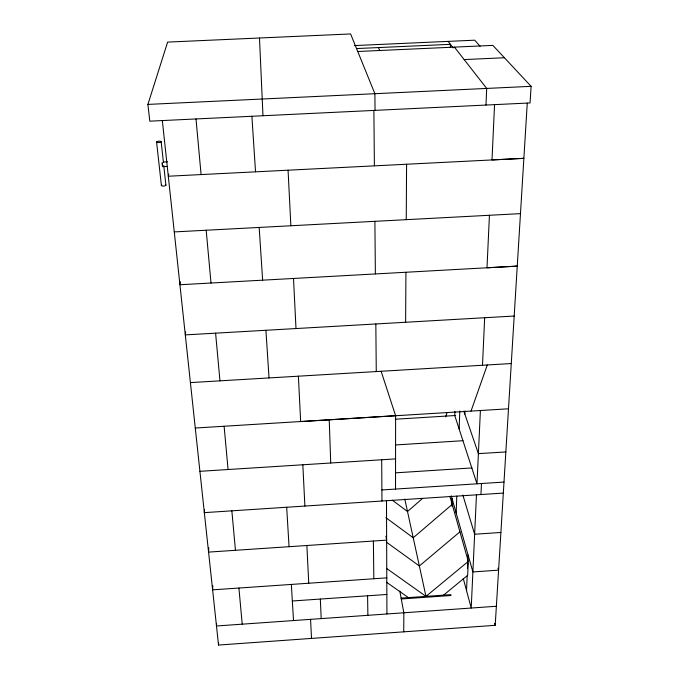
<?xml version="1.0" encoding="UTF-8"?>
<svg xmlns="http://www.w3.org/2000/svg" width="679" height="679" viewBox="0 0 679 679"><rect width="100%" height="100%" fill="white"/><g stroke="black" fill="none" stroke-linecap="round" stroke-linejoin="round"><path stroke-width="1.02" d="M395.534 489.067L395.611 415.675L195.272 428.025M403.733 631.843L403.852 612.781L399.812 591.146M405.626 322.236L405.932 272.254M406.246 219.657L406.585 164.216M450.338 47.479L450.415 44.33L356.483 48.565M451.866 503.708L452.036 498.522M454.896 411.372L454.76 415.556L476.989 483.821L480.401 410.523M452.138 506.475L452.206 504.421L413.214 537.76L385.884 517.678M527.26 103.115L495.203 625.317L218.528 645.05L218.604 642.937M456.178 513.078L456.772 496.128M459.157 429.06L459.785 411.016M216.567 623.874L216.482 625.987L496.374 606.262M464.852 414.139L464.962 410.999M162.196 162.476L162.595 166.635M485.986 105.058L486.69 88.431L454.421 47.123M466.532 590.654L467.169 575.953M467.483 568.603L467.712 563.358M467.797 561.261L468.069 554.955M449.914 496.273L468.281 561.414L467.678 575.325L443.531 595.16M212.807 585.654L212.612 589.847L386.801 577.863M476.463 494.838L471.218 608.036L463.248 578.457M482.489 365.234L484.679 317.696M489.432 215.251L487.004 267.806L517.262 266.134M494.558 104.659L492.012 159.938L523.874 158.334L168.299 176.226L168.723 174.163M480.944 494.541L481.487 483.49M208.792 547.877L208.572 552.103L386.648 540.144L385.935 536.215M204.532 509.505L204.337 512.637L503.317 493.081M357.74 51.494L492.861 45.383L531.097 86.335L530.061 102.945L149.796 121.168L147.903 104.413L167.628 42.09L350.61 33.95L374.893 93.702L375.037 110.371M185.639 331.955L185.299 334.9L514.198 316.032M180.334 281.777L179.927 284.739L517.245 266.109M445.619 416.838L446.96 412.908M471.014 411.101L487.31 364.979M422.669 498.352L407.502 511.516L392.292 500.168M459.938 531.835L419.359 565.972L386.351 542.114M386.478 568.34L425.979 596.383L468.281 561.414M292.326 600.991L386.869 594.464M401.119 598.114L450.788 594.651L451 595.508L401.281 598.98M500.898 532.472L474.638 534.237L462.874 495.11M381.904 489.949L504.013 482.065M395.755 444.932L462.976 440.705M199.915 471.319L395.56 458.885M505.872 451.951L478.381 453.623L463.833 411.143M395.815 472.822L471.998 467.933M508.52 408.792L300.661 421.6L298.387 376.166M395.348 419.223L455.651 415.497M190.409 382.6L511.295 363.545M174.265 231.921L520.479 213.639M163.342 162.043L167.577 161.84M163.715 166.618L166.881 166.465M147.903 104.413L531.097 86.335M354.319 45.586L474.723 40.188L480.095 46.282M464.156 59.582L504.395 57.74M386.512 582.226L408.402 597.605M448.123 41.368L453.199 47.92M378.398 47.572L379.731 50.305M381.131 371.303L395.628 415.752M497.962 568.17L498.59 570.165L472.89 571.93L451.28 495.848M494.626 623.347L495.203 625.317M404.794 499.065L425.979 596.383M156.577 141.97L161.398 185.426M162.196 163.58L162.493 166.321M161.178 141.741A2.309 0.679 -4.5 0 1 157.579 142.514A2.309 0.679 -4.5 0 1 157.876 141.317A2.309 0.679 -4.5 0 1 161.178 141.741L163.427 162.442M163.766 165.54L165.905 185.197M162.34 120.573L218.528 645.05M196.002 118.961L201.094 174.579M206.178 230.232L211.008 283.024M215.599 333.16L219.962 380.843M224.112 426.242L228.076 469.529M231.853 510.837L235.46 550.296M238.915 588.039L242.216 624.171M251.892 116.287L255.533 171.829M259.174 227.431L262.637 280.172M265.913 330.266L269.037 377.914M286.674 507.247L289.059 546.697M291.333 584.432L293.515 620.555M262.977 115.744L259.488 37.999M288.074 170.191L290.858 225.751M293.498 278.466L296.002 328.543M302.826 464.776L304.888 506.059M306.866 545.5L308.75 583.236M310.558 619.358L311.517 638.421M320.335 599.048L321.192 618.552M329.23 419.766L330.724 463.002M367.585 595.755L367.882 615.267M373.391 541.036L373.832 578.754M373.883 110.439L374.392 165.846M374.893 221.312L375.377 273.943M375.835 323.951L376.268 371.523M381.7 459.759L381.971 501.017M386.487 500.72L386.937 613.918M165.353 184.696A2.266 0.747 -4.8 0 1 165.269 185.715A2.266 0.747 -4.8 0 1 162.222 186.004A2.266 0.747 -4.8 0 1 161.789 185.036"/></g></svg>
